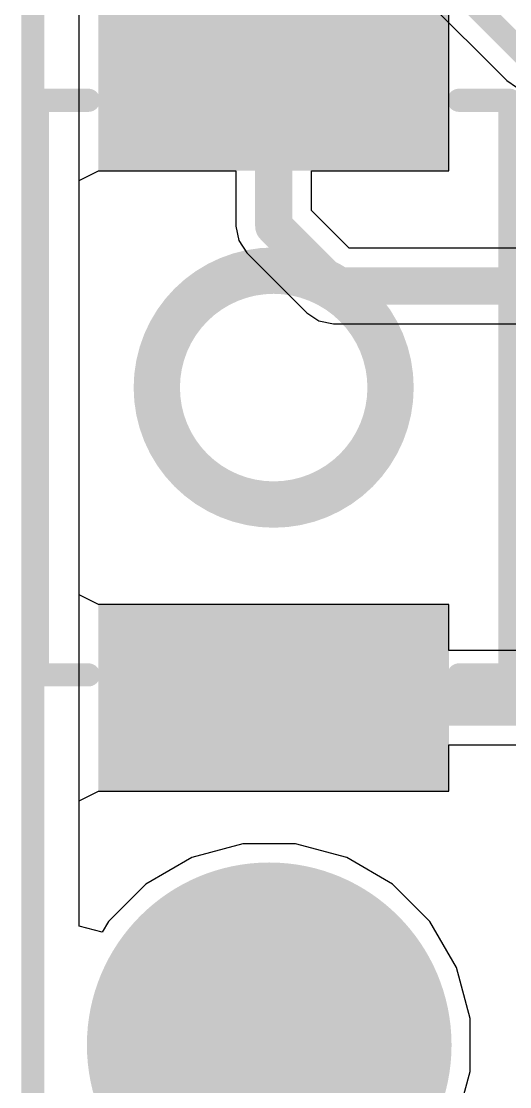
# Model space of a CAD drawing. Header units: millimetres. Extents: x -8 to 96, y -10 to 27.
# Drawn here: x -0.06 to 2.62, y 9.81 to 15.65 of the extents above; entities that cross this region are included whole.
import ezdxf

# ---------------------------------------------------------------- set-up
doc = ezdxf.new("R2010")
doc.units = ezdxf.units.MM
for name, color, linetype in [('BottomLayer', 5, 'Continuous'), ('BottomSolder', 6, 'Continuous'), ('Mechanical2', 216, 'Continuous'), ('PadHoleLayer', 156, 'Continuous'), ('TopLayer', 1, 'Continuous'), ('TopOverlay', 2, 'Continuous'), ('TopPaste', 8, 'Continuous'), ('TopSolder', 216, 'Continuous')]:
    doc.layers.add(name, color=color, linetype=linetype)

# ---------------------------------------------------------------- blocks, each defined once
blk = doc.blocks.new('B3U_1000P_11')
at = {"layer": 'TopLayer'}
for points in [[(-2.11, 0.86), (-1.29, 0.86), (-1.29, -0.86), (-2.11, -0.86)], [(1.29, 0.86), (2.11, 0.86), (2.11, -0.86), (1.29, -0.86)]]:
    blk.add_hatch(color=1, dxfattribs=at).paths.add_polyline_path(points)
at = {"layer": 'TopPaste'}
for points in [[(-2.11, 0.86), (-1.29, 0.86), (-1.29, -0.86), (-2.11, -0.86)], [(1.29, 0.86), (2.11, 0.86), (2.11, -0.86), (1.29, -0.86)]]:
    blk.add_hatch(color=8, dxfattribs=at).paths.add_polyline_path(points)
at = {"layer": 'TopSolder'}
for points in [[(-2.2116, 0.9616), (-1.1884, 0.9616), (-1.1884, -0.9616), (-2.2116, -0.9616)], [(1.1884, 0.9616), (2.2116, 0.9616), (2.2116, -0.9616), (1.1884, -0.9616)]]:
    blk.add_hatch(color=216, dxfattribs=at).paths.add_polyline_path(points)
at = {"layer": 'TopOverlay', "const_width": 0.127}
for points in [[(-1.5748, 1.016), (-1.5748, 1.2954)], [(1.5748, 1.2954), (-1.5748, 1.2954)], [(1.5748, 1.016), (1.5748, 1.2954)], [(-1.5748, -1.2954), (-1.5748, -1.016)], [(1.5748, -1.2954), (1.5748, -1.016)], [(1.5748, -1.2954), (-1.5748, -1.2954)]]:
    blk.add_lwpolyline(points, dxfattribs=at)
at = {"layer": 'TopOverlay'}
for points, const_width in [([(-1.6065, 1.2954, 1), (-1.5431, 1.2954, 1)], 0.0635), ([(-1.6065, 1.2954, 1), (-1.5431, 1.2954, 1)], 0.0635), ([(1.5431, 1.2954, 1), (1.6066, 1.2954, 1)], 0.0635), ([(1.5431, 1.2954, 1), (1.6066, 1.2954, 1)], 0.0635), ([(-1.6065, 1.016, 1), (-1.5431, 1.016, 1)], 0.0635), ([(1.5431, 1.016, 1), (1.6066, 1.016, 1)], 0.0635), ([(0.6411, 0, 1), (-0.6411, 0, 1)], 0.254), ([(-0.7046, 0, 1), (-0.5776, 0, 1)], 0.127), ([(0.5776, 0, 1), (0.7046, 0, 1)], 0.127), ([(-1.6065, -1.016, 1), (-1.5431, -1.016, 1)], 0.0635), ([(1.5431, -1.016, 1), (1.6066, -1.016, 1)], 0.0635), ([(-1.6065, -1.2954, 1), (-1.5431, -1.2954, 1)], 0.0635), ([(-1.6065, -1.2954, 1), (-1.5431, -1.2954, 1)], 0.0635), ([(1.5431, -1.2954, 1), (1.6066, -1.2954, 1)], 0.0635), ([(1.5431, -1.2954, 1), (1.6066, -1.2954, 1)], 0.0635)]:
    blk.add_lwpolyline(points, format="xyb", close=True, dxfattribs=dict(at, const_width=const_width))

msp = doc.modelspace()

# ---------------------------------------------------------------- hatches: boundary and pattern name
at = {"layer": 'BottomSolder'}
h = msp.add_hatch(color=6, dxfattribs=at)
edge = h.paths.add_edge_path()
edge.add_arc((1.2964, 10.0356), 0.1016, 0, 360)
at = {"layer": 'PadHoleLayer'}
h = msp.add_hatch(color=156, dxfattribs=at)
edge = h.paths.add_edge_path()
edge.add_arc((1.2964, 10.0356), 1, 0, 360)
at = {"layer": 'TopSolder'}
h = msp.add_hatch(color=216, dxfattribs=at)
edge = h.paths.add_edge_path()
edge.add_arc((1.2964, 10.0356), 0.1016, 0, 360)

# ---------------------------------------------------------------- linework, layer by layer
at = {"layer": 'BottomLayer'}
for p, q in [((0.254, 10.6873), (0.254, 17.0977)), ((2.112, 15.808), (2.5988, 15.3212)), ((2.5988, 15.3212), (2.6534, 15.2847)), ((1.1514, 11.1372), (0.8712, 11.0621)), ((1.4414, 11.1372), (1.1514, 11.1372)), ((1.7216, 11.0621), (1.4414, 11.1372)), ((0.8712, 11.0621), (0.62, 10.9171)), ((1.9728, 10.9171), (1.7216, 11.0621)), ((0.62, 10.9171), (0.4149, 10.712)), ((2.1779, 10.712), (1.9728, 10.9171)), ((0.381, 10.6533), (0.254, 10.6873)), ((0.4149, 10.712), (0.381, 10.6533)), ((2.3229, 10.4608), (2.1779, 10.712)), ((2.398, 10.1806), (2.3229, 10.4608)), ((2.398, 9.8905), (2.398, 10.1806)), ((2.3229, 9.6104), (2.398, 9.8905))]:
    msp.add_line(p, q, dxfattribs=at)
at = {"layer": 'BottomLayer', "const_width": 0.127}
msp.add_lwpolyline([(2.231, 15.927), (2.7178, 15.4402)], dxfattribs=at)
at = {"layer": 'Mechanical2', "const_width": 0.127}
msp.add_lwpolyline([(0, 0), (0, 24)], dxfattribs=at)
at = {"layer": 'TopLayer'}
for p, q in [((2.2824, 14.827), (2.2824, 15.8502)), ((0.254, 14.7744), (0.3592, 14.827)), ((0.254, 12.5028), (0.254, 14.7744)), ((0.3592, 14.827), (1.1136, 14.827)), ((1.1136, 14.827), (1.1136, 14.5234)), ((1.528, 14.6092), (1.528, 14.827)), ((1.528, 14.827), (2.2824, 14.827)), ((1.7344, 14.4028), (1.528, 14.6092)), ((1.1136, 14.5234), (1.1136, 14.5234)), ((1.1136, 14.5234), (1.1294, 14.4441)), ((1.1294, 14.4441), (1.1743, 14.3769)), ((1.1743, 14.3769), (1.5021, 14.0491)), ((3.2296, 14.4028), (1.7344, 14.4028)), ((1.5021, 14.0491), (1.5021, 14.0491)), ((1.5021, 14.0491), (1.5693, 14.0042)), ((1.5693, 14.0042), (1.6486, 13.9884)), ((1.6486, 13.9884), (3.2296, 13.9884)), ((0.3592, 12.4502), (0.254, 12.5028)), ((0.381, 12.4502), (0.3592, 12.4502)), ((2.2824, 12.4502), (0.381, 12.4502)), ((2.2824, 12.1976), (2.2824, 12.4502)), ((4.0368, 12.1976), (2.2824, 12.1976)), ((2.2824, 11.427), (2.2824, 11.6796)), ((2.2824, 11.6796), (4.0368, 11.6796)), ((0.254, 11.3744), (0.3592, 11.427)), ((0.3592, 11.427), (0.381, 11.427)), ((0.381, 11.427), (2.2824, 11.427)), ((0.254, 10.6873), (0.254, 11.3744)), ((1.1514, 11.1372), (0.8712, 11.0621)), ((1.4414, 11.1372), (1.1514, 11.1372)), ((1.7216, 11.0621), (1.4414, 11.1372)), ((0.8712, 11.0621), (0.62, 10.9171)), ((1.9728, 10.9171), (1.7216, 11.0621)), ((0.62, 10.9171), (0.4149, 10.712)), ((2.1779, 10.712), (1.9728, 10.9171)), ((0.381, 10.6533), (0.254, 10.6873)), ((0.4149, 10.712), (0.381, 10.6533)), ((2.3229, 10.4608), (2.1779, 10.712)), ((2.398, 10.1806), (2.3229, 10.4608)), ((2.398, 9.8905), (2.398, 10.1806)), ((2.3229, 9.6104), (2.398, 9.8905))]:
    msp.add_line(p, q, dxfattribs=at)
for points, const_width in [([(1.3208, 15.3386), (1.3208, 16.6177)], 0.2032), ([(1.3208, 14.5234), (1.3208, 15.3386)], 0.2032), ([(1.3208, 14.5234), (1.6486, 14.1956)], 0.2032), ([(1.6486, 14.1956), (3.3782, 14.1956)], 0.2032), ([(1.3208, 11.9386), (3.6227, 11.9386)], 0.3048)]:
    msp.add_lwpolyline(points, dxfattribs=dict(at, const_width=const_width))
for points, const_width in [([(1.27, 15.3386, 1), (1.3716, 15.3386, 1)], 0.1016), ([(1.27, 15.3386, 1), (1.3716, 15.3386, 1)], 0.1016), ([(1.27, 14.5234, 1), (1.3716, 14.5234, 1)], 0.1016), ([(1.27, 14.5234, 1), (1.3716, 14.5234, 1)], 0.1016), ([(1.5978, 14.1956, 1), (1.6994, 14.1956, 1)], 0.1016), ([(1.5978, 14.1956, 1), (1.6994, 14.1956, 1)], 0.1016), ([(1.2446, 11.9386, 1), (1.397, 11.9386, 1)], 0.1524)]:
    msp.add_lwpolyline(points, format="xyb", close=True, dxfattribs=dict(at, const_width=const_width))

# ---------------------------------------------------------------- block references
at = {"rotation": 270}
msp.add_blockref('B3U_1000P_11', (1.3208, 13.6386), dxfattribs=at)

doc.saveas('drawing.dxf')
